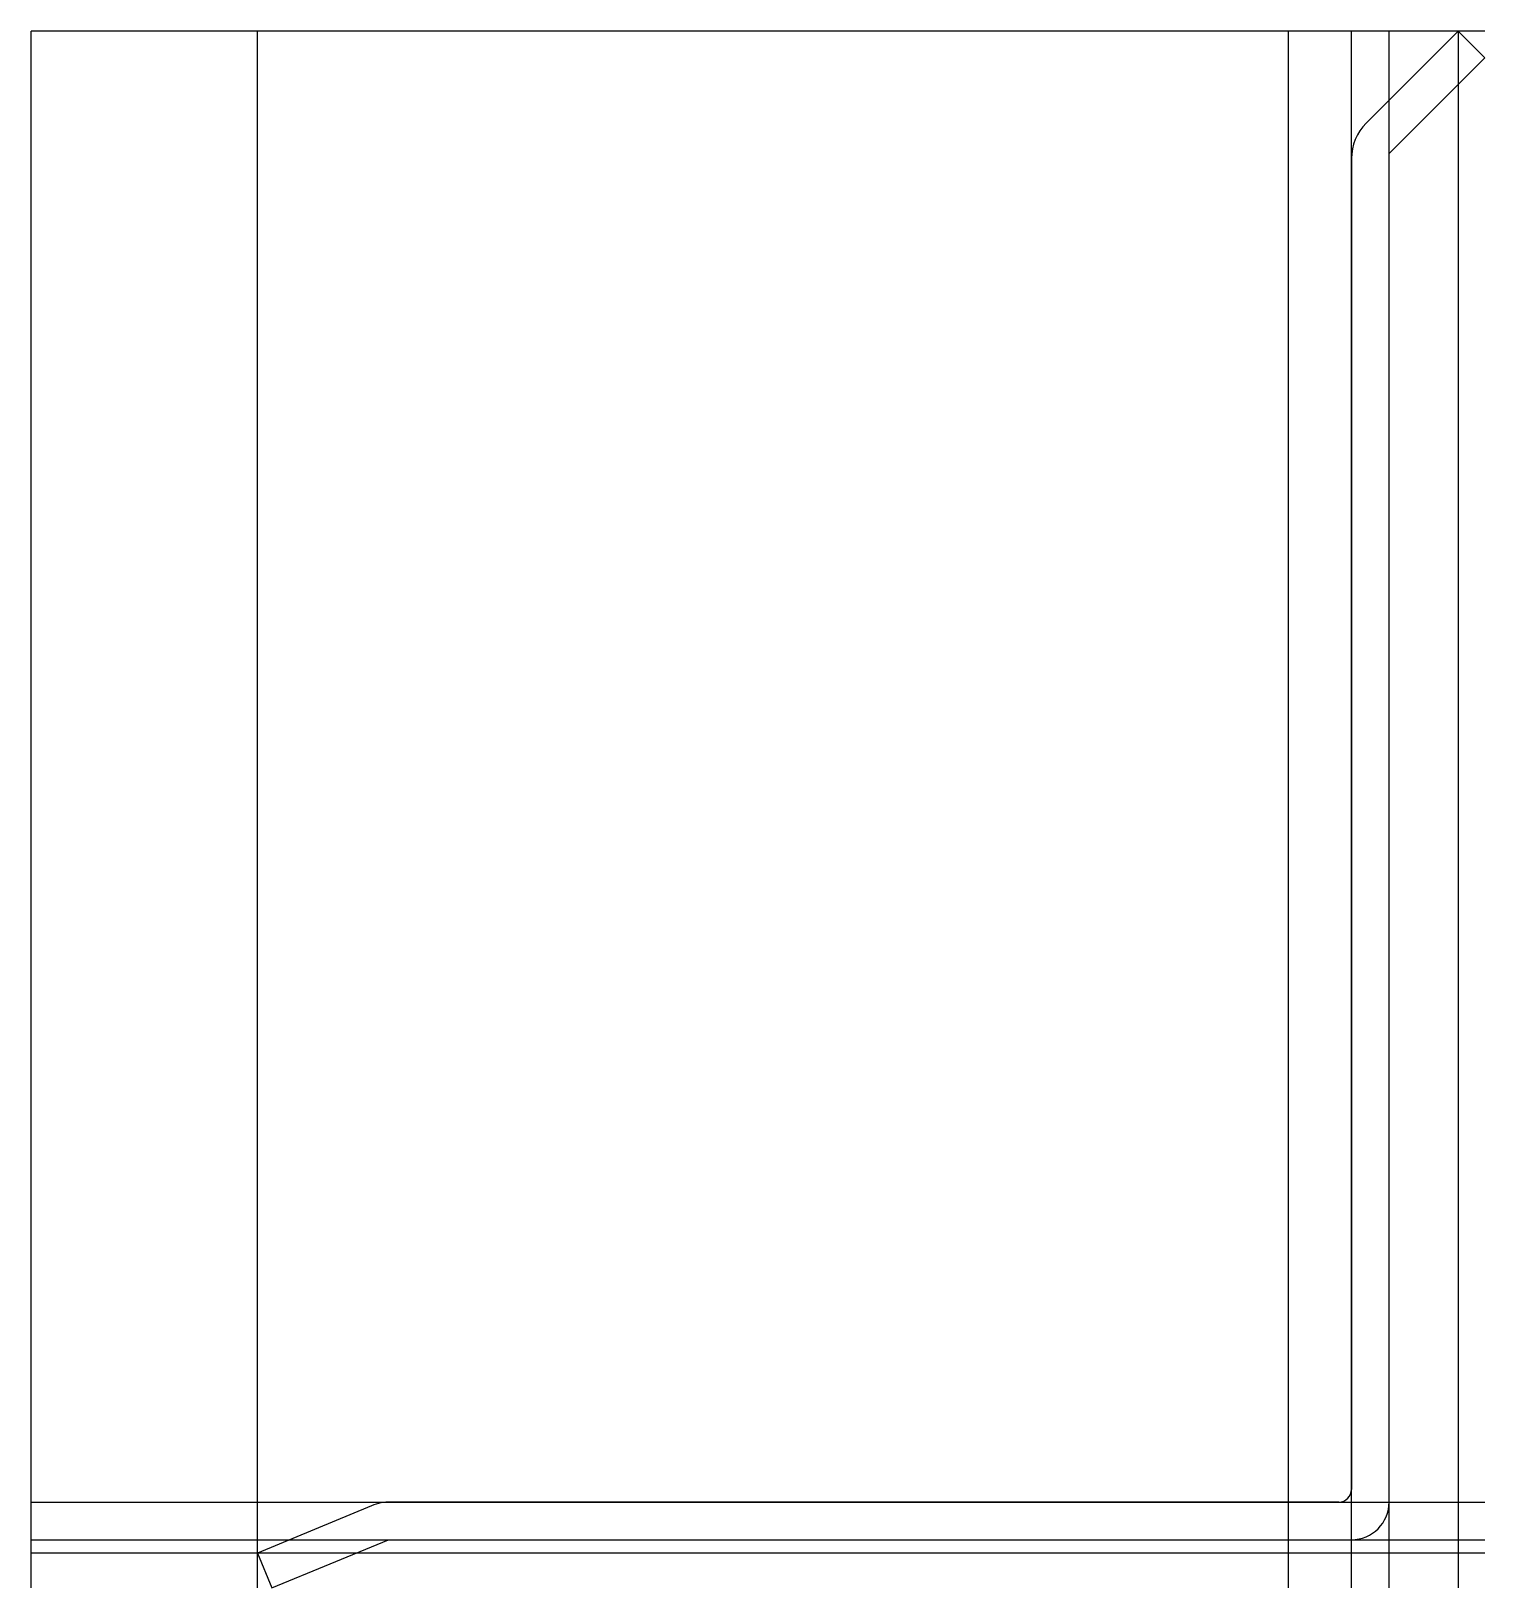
# Model space of a CAD drawing. Extents: x -100 to 16, y -8 to 116.
import ezdxf

# ---------------------------------------------------------------- set-up
doc = ezdxf.new("R2010")
doc.units = 0
doc.layers.get('0').update_dxf_attribs({"linetype": 'CONTINUOUS'})

msp = doc.modelspace()

# ---------------------------------------------------------------- linework, layer by layer
at = {"linetype": 'CONTINUOUS'}
for p, q in [((15.61, 116), (-100, 116)), ((-100, -7.83), (-100, 116)), ((-82, -7.83), (-82, 116)), ((0, -7.83), (0, 116)), ((5, -7.83), (5, 116)), ((13.49, 116), (6.17, 108.69)), ((8, -7.83), (8, 116)), ((13.49, 116), (13.49, -7.83)), ((15.61, 113.88), (13.49, 116)), ((8, 106.27), (15.61, 113.88)), ((5, 105.86), (5, 0)), ((8, -1), (8, 106.27)), ((-100, -1), (15.61, -1)), ((4, -1), (-71.4, -1)), ((-72.93, -1.3), (-82, -5.06)), ((-100, -4), (15.61, -4)), ((-80.85, -7.83), (-71.59, -4)), ((-71.59, -4), (5, -4)), ((15.61, -5.06), (-100, -5.06)), ((-82, -5.06), (-80.85, -7.83))]:
    msp.add_line(p, q, dxfattribs=at)
for centre, radius, start, end in [((9, 105.86), 4, 135.0318, 180.0451), ((4, 0), 1, 270, 0), ((-71.41, -5), 4, 89.8553, 112.3321), ((5, -1), 3, 270, 360)]:
    msp.add_arc(centre, radius, start, end, dxfattribs=at)

doc.saveas('drawing.dxf')
